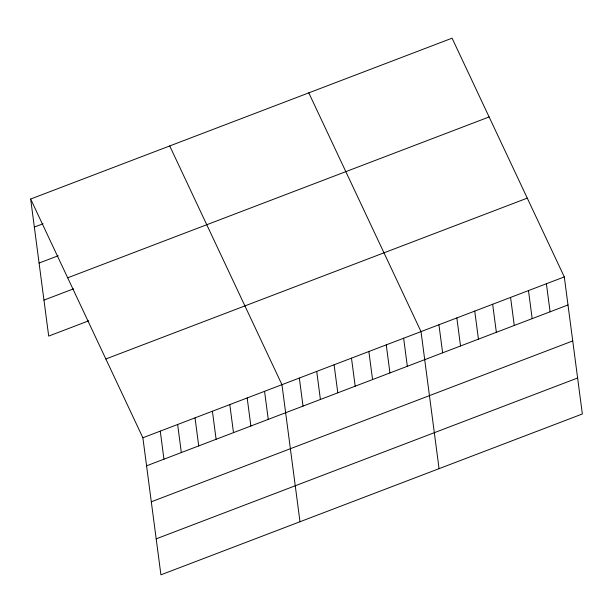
<?xml version="1.0" encoding="UTF-8"?>
<svg xmlns="http://www.w3.org/2000/svg" width="613" height="613" viewBox="0 0 613 613"><rect width="100%" height="100%" fill="white"/><g stroke="black" fill="none" stroke-linecap="round" stroke-linejoin="round"><path stroke-width="0.92" d="M30.65 199.026L452.08 38.175L564.305 276.915L582.35 413.974L160.92 574.825L142.875 437.766L30.65 199.026L48.695 336.085L88.678 320.829M34.343 227.086L43.033 223.768M39.079 263.054L58.204 255.759M67.683 277.812L489.113 116.96M43.96 300.117L73.514 288.838M105.842 358.98L527.272 198.129M142.875 437.766L564.305 276.915M146.568 465.819L567.998 304.967M151.304 501.794L572.734 340.943M156.185 538.85L577.615 377.999M308.791 92.87L421.016 331.602L439.061 468.661M169.724 145.948L281.949 384.68L299.995 521.74M546.398 283.75L550.091 311.81M528.483 290.585L532.176 318.645M510.575 297.42L514.269 325.48M492.66 304.255L496.354 332.315M474.753 311.097L478.446 339.15M456.838 317.932L460.532 345.985M438.931 324.767L442.624 352.827M403.638 338.238L407.331 366.298M386.251 344.874L389.945 372.934M368.865 351.51L372.558 379.562M351.487 358.145L355.18 386.198M334.1 364.781L337.794 392.833M316.714 371.417L320.407 399.469M299.328 378.045L303.021 406.105M264.563 391.316L268.256 419.376M247.177 397.952L250.87 426.012M229.798 404.588L233.492 432.648M212.412 411.223L216.105 439.283M195.026 417.859L198.719 445.919M177.64 424.495L181.333 452.547M160.261 431.131L163.955 459.183"/></g></svg>
